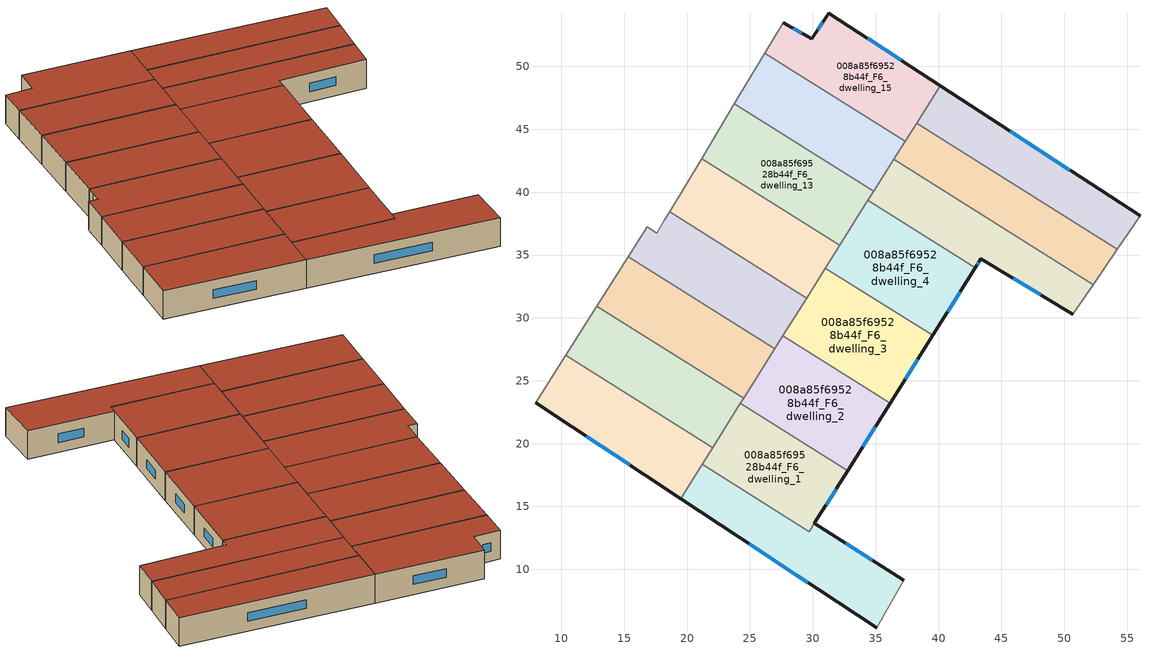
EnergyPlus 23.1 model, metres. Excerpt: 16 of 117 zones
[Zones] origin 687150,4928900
008a85f69528b44f_F6_dwelling_0
 floor to 008a85f69528b44f_F5_dwelling_0 (EU_floor_Construction): 30.13,13.66 37.23,9.14 35.07,5.34 19.48,15.63 21.2,18.37 29.72,13.01 z18
 wall outside (EU_wall_Construction): 19.48,15.63 35.07,5.34 / 37.23,9.14 30.13,13.66 z18:21
 wall adiabatic (EU_wall_Construction): 35.07,5.34 37.23,9.14 z18:21
 wall to 008a85f69528b44f_F6_dwelling_1 (EU_wall_Construction): 30.13,13.66 29.72,13.01 21.2,18.37 z18:21
 wall to 008a85f69528b44f_F6_dwelling_8 (EU_wall_Construction): 21.2,18.37 19.48,15.63 z18:21
 window (EU_Window_Construction): 24.95,12.02 29.61,8.95 / 34.74,10.72 32.62,12.07 z19.05:19.95
 roof outside (EU_roof_Construction): 35.07,5.34 37.23,9.14 30.13,13.66 29.72,13.01 21.2,18.37 19.48,15.63 z21
008a85f69528b44f_F6_dwelling_1
 floor to 008a85f69528b44f_F5_dwelling_1 (EU_floor_Construction): 32.77,17.86 29.72,13.01 21.2,18.37 24.25,23.21 z18
 wall outside (EU_wall_Construction): 30.13,13.66 32.77,17.86 z18:21
 wall to 008a85f69528b44f_F6_dwelling_2 (EU_wall_Construction): 32.77,17.86 24.25,23.21 z18:21
 wall to 008a85f69528b44f_F6_dwelling_9 (EU_wall_Construction): 24.25,23.21 22.03,19.68 z18:21
 wall to 008a85f69528b44f_F6_dwelling_8 (EU_wall_Construction): 22.03,19.68 21.2,18.37 z18:21
 window (EU_Window_Construction): 31.06,15.13 31.85,16.38 z19.05:19.95
 roof outside (EU_roof_Construction): 29.72,13.01 32.77,17.86 24.25,23.21 21.2,18.37 z21
008a85f69528b44f_F6_dwelling_10
 floor to 008a85f69528b44f_F5_dwelling_10 (EU_floor_Construction): 26.96,27.53 24.49,23.61 12.82,30.94 15.31,34.86 z18
 wall to 008a85f69528b44f_F6_dwelling_11 (EU_wall_Construction): 26.96,27.53 15.31,34.86 z18:21
 wall to 008a85f69528b44f_F6_dwelling_9 (EU_wall_Construction): 12.82,30.94 24.49,23.61 z18:21
 wall adiabatic (EU_wall_Construction): 15.31,34.86 12.82,30.94 z18:21
 wall to 008a85f69528b44f_F6_dwelling_2 (EU_wall_Construction): 24.49,23.61 26.96,27.53 z18:21
 roof outside (EU_roof_Construction): 24.49,23.61 26.96,27.53 15.31,34.86 12.82,30.94 z21
008a85f69528b44f_F6_dwelling_11
 floor to 008a85f69528b44f_F5_dwelling_11 (EU_floor_Construction): 29.5,31.58 26.96,27.53 15.31,34.86 16.82,37.25 17.57,36.75 18.19,37.75 18.6,38.43 z18
 wall adiabatic (EU_wall_Construction): 18.6,38.43 18.19,37.75 17.57,36.75 16.82,37.25 15.31,34.86 z18:21
 wall to 008a85f69528b44f_F6_dwelling_12 (EU_wall_Construction): 29.5,31.58 18.6,38.43 z18:21
 wall to 008a85f69528b44f_F6_dwelling_3 (EU_wall_Construction): 27.63,28.59 29.5,31.58 z18:21
 wall to 008a85f69528b44f_F6_dwelling_2 (EU_wall_Construction): 26.96,27.53 27.63,28.59 z18:21
 roof outside (EU_roof_Construction): 26.96,27.53 29.5,31.58 18.6,38.43 18.19,37.75 17.57,36.75 16.82,37.25 15.31,34.86 z21
008a85f69528b44f_F6_dwelling_12
 floor to 008a85f69528b44f_F5_dwelling_12 (EU_floor_Construction): 32.14,35.76 29.5,31.58 18.6,38.43 21.15,42.67 z18
 wall to 008a85f69528b44f_F6_dwelling_13 (EU_wall_Construction): 32.14,35.76 21.15,42.67 z18:21
 wall adiabatic (EU_wall_Construction): 21.15,42.67 18.6,38.43 z18:21
 wall to 008a85f69528b44f_F6_dwelling_4 (EU_wall_Construction): 31.01,33.96 32.14,35.76 z18:21
 wall to 008a85f69528b44f_F6_dwelling_3 (EU_wall_Construction): 29.5,31.57 31.01,33.96 z18:21
 roof outside (EU_roof_Construction): 29.5,31.58 32.14,35.76 21.15,42.67 18.6,38.43 z21
008a85f69528b44f_F6_dwelling_13
 floor to 008a85f69528b44f_F5_dwelling_13 (EU_floor_Construction): 34.84,40.06 32.14,35.76 21.15,42.67 23.76,47.02 z18
 wall to 008a85f69528b44f_F6_dwelling_14 (EU_wall_Construction): 34.84,40.06 23.76,47.02 z18:21
 wall adiabatic (EU_wall_Construction): 23.76,47.02 21.15,42.67 z18:21
 wall to 008a85f69528b44f_F6_dwelling_5 (EU_wall_Construction): 34.38,39.34 34.84,40.06 z18:21
 wall to 008a85f69528b44f_F6_dwelling_4 (EU_wall_Construction): 32.14,35.76 34.38,39.34 z18:21
 roof outside (EU_roof_Construction): 32.14,35.76 34.84,40.06 23.76,47.02 21.15,42.67 z21
008a85f69528b44f_F6_dwelling_14
 floor to 008a85f69528b44f_F5_dwelling_14 (EU_floor_Construction): 37.34,44.04 34.84,40.06 23.76,47.02 26.18,51.05 z18
 wall to 008a85f69528b44f_F6_dwelling_15 (EU_wall_Construction): 37.34,44.04 26.18,51.05 z18:21
 wall adiabatic (EU_wall_Construction): 26.18,51.05 23.76,47.02 z18:21
 wall to 008a85f69528b44f_F6_dwelling_6 (EU_wall_Construction): 36.44,42.6 37.34,44.04 z18:21
 wall to 008a85f69528b44f_F6_dwelling_5 (EU_wall_Construction): 34.84,40.06 36.44,42.6 z18:21
 roof outside (EU_roof_Construction): 34.84,40.06 37.34,44.04 26.18,51.05 23.76,47.02 z21
008a85f69528b44f_F6_dwelling_15
 floor to 008a85f69528b44f_F5_dwelling_15 (EU_floor_Construction): 40.13,48.47 37.34,44.04 26.18,51.05 27.65,53.49 29.94,52.19 31.26,54.25 z18
 wall outside (EU_wall_Construction): 40.13,48.47 31.26,54.25 29.94,52.19 27.65,53.49 z18:21
 wall adiabatic (EU_wall_Construction): 27.65,53.49 26.18,51.05 z18:21
 wall to 008a85f69528b44f_F6_dwelling_7 (EU_wall_Construction): 38.25,45.48 40.13,48.47 z18:21
 wall to 008a85f69528b44f_F6_dwelling_6 (EU_wall_Construction): 37.34,44.04 38.25,45.48 z18:21
 window (EU_Window_Construction): 29.13,52.64 28.45,53.03 / 30.79,53.52 30.4,52.91 / 37.02,50.5 34.37,52.22 z19.05:19.95
 roof outside (EU_roof_Construction): 37.34,44.04 40.13,48.47 31.26,54.25 29.94,52.19 27.65,53.49 26.18,51.05 z21
008a85f69528b44f_F6_dwelling_2
 floor to 008a85f69528b44f_F5_dwelling_2 (EU_floor_Construction): 36.15,23.23 32.77,17.86 24.25,23.21 27.63,28.59 z18
 wall outside (EU_wall_Construction): 32.77,17.86 36.15,23.23 z18:21
 wall to 008a85f69528b44f_F6_dwelling_3 (EU_wall_Construction): 36.15,23.23 27.63,28.59 z18:21
 wall to 008a85f69528b44f_F6_dwelling_9 (EU_wall_Construction): 24.49,23.61 24.25,23.21 z18:21
 window (EU_Window_Construction): 33.96,19.74 34.97,21.34 z19.05:19.95
 roof outside (EU_roof_Construction): 32.77,17.86 36.15,23.23 27.63,28.59 24.25,23.21 z21
008a85f69528b44f_F6_dwelling_3
 floor to 008a85f69528b44f_F5_dwelling_3 (EU_floor_Construction): 39.53,28.6 36.15,23.23 27.63,28.59 31.01,33.96 z18
 wall outside (EU_wall_Construction): 36.15,23.23 39.53,28.6 z18:21
 wall to 008a85f69528b44f_F6_dwelling_4 (EU_wall_Construction): 39.53,28.6 31.01,33.96 z18:21
 window (EU_Window_Construction): 37.34,25.11 38.35,26.72 z19.05:19.95
 roof outside (EU_roof_Construction): 36.15,23.23 39.53,28.6 31.01,33.96 27.63,28.59 z21
008a85f69528b44f_F6_dwelling_4
 floor to 008a85f69528b44f_F5_dwelling_4 (EU_floor_Construction): 42.91,33.98 39.53,28.6 31.01,33.96 34.38,39.34 z18
 wall outside (EU_wall_Construction): 39.53,28.6 42.91,33.98 z18:21
 wall to 008a85f69528b44f_F6_dwelling_5 (EU_wall_Construction): 42.91,33.98 34.38,39.34 z18:21
 window (EU_Window_Construction): 40.72,30.49 41.73,32.09 z19.05:19.95
 roof outside (EU_roof_Construction): 39.53,28.6 42.91,33.98 34.38,39.34 31.01,33.96 z21
008a85f69528b44f_F6_dwelling_5
 floor to 008a85f69528b44f_F5_dwelling_5 (EU_floor_Construction): 52.29,32.64 50.69,30.3 43.36,34.7 42.91,33.98 34.38,39.34 36.44,42.6 z18
 wall outside (EU_wall_Construction): 42.91,33.98 43.36,34.7 50.69,30.3 z18:21
 wall to 008a85f69528b44f_F6_dwelling_6 (EU_wall_Construction): 52.29,32.64 36.44,42.6 z18:21
 wall adiabatic (EU_wall_Construction): 50.69,30.3 52.29,32.64 z18:21
 window (EU_Window_Construction): 45.93,33.15 48.12,31.84 / 43.07,34.23 43.21,34.44 z19.05:19.95
 roof outside (EU_roof_Construction): 50.69,30.3 52.29,32.64 36.44,42.6 34.38,39.34 42.91,33.98 43.36,34.7 z21
008a85f69528b44f_F6_dwelling_6
 floor to 008a85f69528b44f_F5_dwelling_6 (EU_floor_Construction): 54.2,35.45 52.29,32.64 36.44,42.6 38.25,45.48 z18
 wall to 008a85f69528b44f_F6_dwelling_7 (EU_wall_Construction): 54.2,35.45 38.25,45.48 z18:21
 wall adiabatic (EU_wall_Construction): 52.29,32.64 54.2,35.45 z18:21
 roof outside (EU_roof_Construction): 52.29,32.64 54.2,35.45 38.25,45.48 36.44,42.6 z21
008a85f69528b44f_F6_dwelling_7
 floor to 008a85f69528b44f_F5_dwelling_7 (EU_floor_Construction): 56.02,38.13 54.2,35.45 38.25,45.48 40.13,48.47 z18
 wall outside (EU_wall_Construction): 56.02,38.13 40.13,48.47 z18:21
 wall adiabatic (EU_wall_Construction): 54.2,35.45 56.02,38.13 z18:21
 window (EU_Window_Construction): 50.45,41.75 45.7,44.85 z19.05:19.95
 roof outside (EU_roof_Construction): 54.2,35.45 56.02,38.13 40.13,48.47 38.25,45.48 z21
008a85f69528b44f_F6_dwelling_8
 floor to 008a85f69528b44f_F5_dwelling_8 (EU_floor_Construction): 22.03,19.68 19.48,15.63 7.94,23.25 10.34,27.03 z18
 wall outside (EU_wall_Construction): 7.94,23.25 19.48,15.63 z18:21
 wall to 008a85f69528b44f_F6_dwelling_9 (EU_wall_Construction): 22.03,19.68 10.34,27.03 z18:21
 wall adiabatic (EU_wall_Construction): 10.34,27.03 7.94,23.25 z18:21
 window (EU_Window_Construction): 11.99,20.58 15.44,18.3 z19.05:19.95
 roof outside (EU_roof_Construction): 19.48,15.63 22.03,19.68 10.34,27.03 7.94,23.25 z21
008a85f69528b44f_F6_dwelling_9
 floor to 008a85f69528b44f_F5_dwelling_9 (EU_floor_Construction): 24.49,23.61 22.03,19.68 10.34,27.03 12.82,30.94 z18
 wall adiabatic (EU_wall_Construction): 12.82,30.94 10.34,27.03 z18:21
 roof outside (EU_roof_Construction): 22.03,19.68 24.49,23.61 12.82,30.94 10.34,27.03 z21
[Building]
EU S2 Campaign: North Axis=0; Terrain=City; Solar Distribution=FullExterior
[Site:Location]
Bologna: Latitude=44.5; Longitude=11.25; Time Zone=1; Elevation=37
[SizingPeriod:WeatherFileDays]
AnnualSizingPeriod: Begin Month=1; Begin Day of Month=1; End Month=12; End Day of Month=31; Day of Week for Start Day=Monday; Use Weather File Daylight Saving Period=No; Use Weather File Rain and Snow Indicators=No
[MATERIAL]
EU_InternalMass_Material: Roughness=MediumRough; Thickness=0.1; Conductivity=1; Density=1800; Specific Heat=900; Thermal Absorptance=0.9; Solar Absorptance=0.7; Visible Absorptance=0.7
[MATERIAL:NOMASS] Roughness=MediumRough; Thermal Absorptance=0.9; Solar Absorptance=0.7; Visible Absorptance=0.7
Name | Thermal Resistance
EU_wall_NoMass | 0.890213
EU_roof_NoMass | 0.636128
EU_floor_NoMass | 0.79516
[WINDOWMATERIAL:SIMPLEGLAZINGSYSTEM]
EU_Window_SimpleGlazing: UFactor=4.49146; Solar Heat Gain Coefficient=0.85; Visible Transmittance=0.85
[CONSTRUCTION]
EU_wall_Construction: EU_wall_NoMass
EU_roof_Construction: EU_roof_NoMass
EU_floor_Construction: EU_floor_NoMass
EU_Window_Construction: EU_Window_SimpleGlazing
EU_InternalMass_Construction: EU_InternalMass_Material
[ZONE] Type=1; Multiplier=1; Ceiling Height=autocalculate; Floor Area=autocalculate; Part of Total Floor Area=Yes
Name | Volume
008a85f69528b44f_F6_dwelling_0 | 210.62
008a85f69528b44f_F6_dwelling_1 | 172.94
008a85f69528b44f_F6_dwelling_10 | 191.761
008a85f69528b44f_F6_dwelling_11 | 191.826
008a85f69528b44f_F6_dwelling_12 | 191.795
008a85f69528b44f_F6_dwelling_13 | 198.333
008a85f69528b44f_F6_dwelling_14 | 185.273
008a85f69528b44f_F6_dwelling_15 | 191.802
008a85f69528b44f_F6_dwelling_2 | 191.788
008a85f69528b44f_F6_dwelling_3 | 191.806
008a85f69528b44f_F6_dwelling_4 | 191.773
008a85f69528b44f_F6_dwelling_5 | 191.841
008a85f69528b44f_F6_dwelling_6 | 191.783
008a85f69528b44f_F6_dwelling_7 | 191.81
008a85f69528b44f_F6_dwelling_8 | 191.828
008a85f69528b44f_F6_dwelling_9 | 191.807
[INTERNALMASS] Construction=EU_InternalMass_Construction
Name | Zone or ZoneList | Surface Area
008a85f69528b44f_F6_dwelling_0_EU_InternalMass | 008a85f69528b44f_F6_dwelling_0 | 70.2125
008a85f69528b44f_F6_dwelling_1_EU_InternalMass | 008a85f69528b44f_F6_dwelling_1 | 57.6494
008a85f69528b44f_F6_dwelling_2_EU_InternalMass | 008a85f69528b44f_F6_dwelling_2 | 63.9327
008a85f69528b44f_F6_dwelling_3_EU_InternalMass | 008a85f69528b44f_F6_dwelling_3 | 63.9387
008a85f69528b44f_F6_dwelling_4_EU_InternalMass | 008a85f69528b44f_F6_dwelling_4 | 63.9216
008a85f69528b44f_F6_dwelling_5_EU_InternalMass | 008a85f69528b44f_F6_dwelling_5 | 63.9429
008a85f69528b44f_F6_dwelling_6_EU_InternalMass | 008a85f69528b44f_F6_dwelling_6 | 63.928
008a85f69528b44f_F6_dwelling_7_EU_InternalMass | 008a85f69528b44f_F6_dwelling_7 | 63.9367
008a85f69528b44f_F6_dwelling_8_EU_InternalMass | 008a85f69528b44f_F6_dwelling_8 | 63.938
008a85f69528b44f_F6_dwelling_9_EU_InternalMass | 008a85f69528b44f_F6_dwelling_9 | 63.9358
008a85f69528b44f_F6_dwelling_10_EU_InternalMass | 008a85f69528b44f_F6_dwelling_10 | 63.9207
008a85f69528b44f_F6_dwelling_11_EU_InternalMass | 008a85f69528b44f_F6_dwelling_11 | 63.9432
008a85f69528b44f_F6_dwelling_12_EU_InternalMass | 008a85f69528b44f_F6_dwelling_12 | 63.9317
008a85f69528b44f_F6_dwelling_13_EU_InternalMass | 008a85f69528b44f_F6_dwelling_13 | 66.1106
008a85f69528b44f_F6_dwelling_14_EU_InternalMass | 008a85f69528b44f_F6_dwelling_14 | 61.7576
008a85f69528b44f_F6_dwelling_15_EU_InternalMass | 008a85f69528b44f_F6_dwelling_15 | 63.9338
[OTHEREQUIPMENT] Fuel Type=Electricity; Design Level Calculation Method=Watts/Area; Power per Zone Floor Area=1; Fraction Latent=0; Fraction Radiant=0; Fraction Lost=0; Carbon Dioxide Generation Rate=0; EndUse Subcategory=EU_Step8_InternalGains
Name | Zone or ZoneList or Space or SpaceList | Schedule
EU_Step8_InternalGain_008a85f69528b44f_F6_dwelling_0_f000 | 008a85f69528b44f_F6_dwelling_0 | EU_Step8_GainSchedule_008a85f69528b44f_F6_dwelling_0_f000
EU_Step8_InternalGain_008a85f69528b44f_F6_dwelling_1_f000 | 008a85f69528b44f_F6_dwelling_1 | EU_Step8_GainSchedule_008a85f69528b44f_F6_dwelling_1_f000
EU_Step8_InternalGain_008a85f69528b44f_F6_dwelling_2_f000 | 008a85f69528b44f_F6_dwelling_2 | EU_Step8_GainSchedule_008a85f69528b44f_F6_dwelling_2_f000
EU_Step8_InternalGain_008a85f69528b44f_F6_dwelling_3_f000 | 008a85f69528b44f_F6_dwelling_3 | EU_Step8_GainSchedule_008a85f69528b44f_F6_dwelling_3_f000
EU_Step8_InternalGain_008a85f69528b44f_F6_dwelling_4_f000 | 008a85f69528b44f_F6_dwelling_4 | EU_Step8_GainSchedule_008a85f69528b44f_F6_dwelling_4_f000
EU_Step8_InternalGain_008a85f69528b44f_F6_dwelling_5_f000 | 008a85f69528b44f_F6_dwelling_5 | EU_Step8_GainSchedule_008a85f69528b44f_F6_dwelling_5_f000
EU_Step8_InternalGain_008a85f69528b44f_F6_dwelling_6_f000 | 008a85f69528b44f_F6_dwelling_6 | EU_Step8_GainSchedule_008a85f69528b44f_F6_dwelling_6_f000
EU_Step8_InternalGain_008a85f69528b44f_F6_dwelling_7_f000 | 008a85f69528b44f_F6_dwelling_7 | EU_Step8_GainSchedule_008a85f69528b44f_F6_dwelling_7_f000
EU_Step8_InternalGain_008a85f69528b44f_F6_dwelling_8_f000 | 008a85f69528b44f_F6_dwelling_8 | EU_Step8_GainSchedule_008a85f69528b44f_F6_dwelling_8_f000
EU_Step8_InternalGain_008a85f69528b44f_F6_dwelling_9_f000 | 008a85f69528b44f_F6_dwelling_9 | EU_Step8_GainSchedule_008a85f69528b44f_F6_dwelling_9_f000
EU_Step8_InternalGain_008a85f69528b44f_F6_dwelling_10_f000 | 008a85f69528b44f_F6_dwelling_10 | EU_Step8_GainSchedule_008a85f69528b44f_F6_dwelling_10_f000
EU_Step8_InternalGain_008a85f69528b44f_F6_dwelling_11_f000 | 008a85f69528b44f_F6_dwelling_11 | EU_Step8_GainSchedule_008a85f69528b44f_F6_dwelling_11_f000
EU_Step8_InternalGain_008a85f69528b44f_F6_dwelling_12_f000 | 008a85f69528b44f_F6_dwelling_12 | EU_Step8_GainSchedule_008a85f69528b44f_F6_dwelling_12_f000
EU_Step8_InternalGain_008a85f69528b44f_F6_dwelling_13_f000 | 008a85f69528b44f_F6_dwelling_13 | EU_Step8_GainSchedule_008a85f69528b44f_F6_dwelling_13_f000
EU_Step8_InternalGain_008a85f69528b44f_F6_dwelling_14_f000 | 008a85f69528b44f_F6_dwelling_14 | EU_Step8_GainSchedule_008a85f69528b44f_F6_dwelling_14_f000
EU_Step8_InternalGain_008a85f69528b44f_F6_dwelling_15_f000 | 008a85f69528b44f_F6_dwelling_15 | EU_Step8_GainSchedule_008a85f69528b44f_F6_dwelling_15_f000
[ZONEVENTILATION:DESIGNFLOWRATE] Schedule=EU_AlwaysOn; Design Flow Rate Calculation Method=AirChanges/Hour; Air Changes per Hour=0.718634; Ventilation Type=Natural; Fan Pressure Rise=0; Fan Total Efficiency=1; Constant Term Coefficient=1; Temperature Term Coefficient=0; Velocity Term Coefficient=0; Velocity Squared Term Coefficient=0; Minimum Indoor Temperature=-100; Maximum Indoor Temperature=100; Delta Temperature=-100; Minimum Outdoor Temperature=-100; Maximum Outdoor Temperature=100; Maximum Wind Speed=40
Name | Zone or ZoneList or Space or SpaceList
EU_ConstantAir_008a85f69528b44f_F6_dwelling_0 | 008a85f69528b44f_F6_dwelling_0
EU_ConstantAir_008a85f69528b44f_F6_dwelling_1 | 008a85f69528b44f_F6_dwelling_1
EU_ConstantAir_008a85f69528b44f_F6_dwelling_2 | 008a85f69528b44f_F6_dwelling_2
EU_ConstantAir_008a85f69528b44f_F6_dwelling_3 | 008a85f69528b44f_F6_dwelling_3
EU_ConstantAir_008a85f69528b44f_F6_dwelling_4 | 008a85f69528b44f_F6_dwelling_4
EU_ConstantAir_008a85f69528b44f_F6_dwelling_5 | 008a85f69528b44f_F6_dwelling_5
EU_ConstantAir_008a85f69528b44f_F6_dwelling_6 | 008a85f69528b44f_F6_dwelling_6
EU_ConstantAir_008a85f69528b44f_F6_dwelling_7 | 008a85f69528b44f_F6_dwelling_7
EU_ConstantAir_008a85f69528b44f_F6_dwelling_8 | 008a85f69528b44f_F6_dwelling_8
EU_ConstantAir_008a85f69528b44f_F6_dwelling_9 | 008a85f69528b44f_F6_dwelling_9
EU_ConstantAir_008a85f69528b44f_F6_dwelling_10 | 008a85f69528b44f_F6_dwelling_10
EU_ConstantAir_008a85f69528b44f_F6_dwelling_11 | 008a85f69528b44f_F6_dwelling_11
EU_ConstantAir_008a85f69528b44f_F6_dwelling_12 | 008a85f69528b44f_F6_dwelling_12
EU_ConstantAir_008a85f69528b44f_F6_dwelling_13 | 008a85f69528b44f_F6_dwelling_13
EU_ConstantAir_008a85f69528b44f_F6_dwelling_14 | 008a85f69528b44f_F6_dwelling_14
EU_ConstantAir_008a85f69528b44f_F6_dwelling_15 | 008a85f69528b44f_F6_dwelling_15
[HVACTEMPLATE:THERMOSTAT] Constant Heating Setpoint=20; Constant Cooling Setpoint=50
EU_HeatOnly_008a85f69528b44f_F0_dwelling_5; EU_HeatOnly_008a85f69528b44f_F0_dwelling_6; EU_HeatOnly_008a85f69528b44f_F0_dwelling_7; EU_HeatOnly_008a85f69528b44f_F0_dwelling_8; EU_HeatOnly_008a85f69528b44f_F0_dwelling_9; EU_HeatOnly_008a85f69528b44f_F0_dwelling_10; EU_HeatOnly_008a85f69528b44f_F0_dwelling_11; EU_HeatOnly_008a85f69528b44f_F0_dwelling_12; EU_HeatOnly_008a85f69528b44f_F0_dwelling_13; EU_HeatOnly_008a85f69528b44f_F0_dwelling_14; EU_HeatOnly_008a85f69528b44f_F0_dwelling_15; EU_HeatOnly_008a85f69528b44f_F0_dwelling_16; EU_HeatOnly_008a85f69528b44f_F1_dwelling_0; EU_HeatOnly_008a85f69528b44f_F1_dwelling_1; EU_HeatOnly_008a85f69528b44f_F1_dwelling_2; EU_HeatOnly_008a85f69528b44f_F1_dwelling_3; EU_HeatOnly_008a85f69528b44f_F1_dwelling_4; EU_HeatOnly_008a85f69528b44f_F1_dwelling_5; EU_HeatOnly_008a85f69528b44f_F1_dwelling_6; EU_HeatOnly_008a85f69528b44f_F1_dwelling_7; EU_HeatOnly_008a85f69528b44f_F1_dwelling_8; EU_HeatOnly_008a85f69528b44f_F1_dwelling_9; EU_HeatOnly_008a85f69528b44f_F1_dwelling_10; EU_HeatOnly_008a85f69528b44f_F1_dwelling_11; EU_HeatOnly_008a85f69528b44f_F1_dwelling_12; EU_HeatOnly_008a85f69528b44f_F1_dwelling_13; EU_HeatOnly_008a85f69528b44f_F1_dwelling_14; EU_HeatOnly_008a85f69528b44f_F1_dwelling_15; EU_HeatOnly_008a85f69528b44f_F1_dwelling_16; EU_HeatOnly_008a85f69528b44f_F2_dwelling_0; EU_HeatOnly_008a85f69528b44f_F2_dwelling_1; EU_HeatOnly_008a85f69528b44f_F2_dwelling_2; EU_HeatOnly_008a85f69528b44f_F2_dwelling_3; EU_HeatOnly_008a85f69528b44f_F2_dwelling_4; EU_HeatOnly_008a85f69528b44f_F2_dwelling_5; EU_HeatOnly_008a85f69528b44f_F2_dwelling_6; EU_HeatOnly_008a85f69528b44f_F2_dwelling_7; EU_HeatOnly_008a85f69528b44f_F2_dwelling_8; EU_HeatOnly_008a85f69528b44f_F2_dwelling_9; EU_HeatOnly_008a85f69528b44f_F2_dwelling_10; EU_HeatOnly_008a85f69528b44f_F2_dwelling_11; EU_HeatOnly_008a85f69528b44f_F2_dwelling_12; EU_HeatOnly_008a85f69528b44f_F2_dwelling_13; EU_HeatOnly_008a85f69528b44f_F2_dwelling_14; EU_HeatOnly_008a85f69528b44f_F2_dwelling_15; EU_HeatOnly_008a85f69528b44f_F2_dwelling_16; EU_HeatOnly_008a85f69528b44f_F3_dwelling_0; EU_HeatOnly_008a85f69528b44f_F3_dwelling_1; EU_HeatOnly_008a85f69528b44f_F3_dwelling_2; EU_HeatOnly_008a85f69528b44f_F3_dwelling_3; EU_HeatOnly_008a85f69528b44f_F3_dwelling_4; EU_HeatOnly_008a85f69528b44f_F3_dwelling_5; EU_HeatOnly_008a85f69528b44f_F3_dwelling_6; EU_HeatOnly_008a85f69528b44f_F3_dwelling_7; EU_HeatOnly_008a85f69528b44f_F3_dwelling_8; EU_HeatOnly_008a85f69528b44f_F3_dwelling_9; EU_HeatOnly_008a85f69528b44f_F3_dwelling_10; EU_HeatOnly_008a85f69528b44f_F3_dwelling_11; EU_HeatOnly_008a85f69528b44f_F3_dwelling_12; EU_HeatOnly_008a85f69528b44f_F3_dwelling_13; EU_HeatOnly_008a85f69528b44f_F3_dwelling_14; EU_HeatOnly_008a85f69528b44f_F3_dwelling_15; EU_HeatOnly_008a85f69528b44f_F3_dwelling_16; EU_HeatOnly_008a85f69528b44f_F4_dwelling_0; EU_HeatOnly_008a85f69528b44f_F4_dwelling_1; EU_HeatOnly_008a85f69528b44f_F4_dwelling_2; EU_HeatOnly_008a85f69528b44f_F4_dwelling_3; EU_HeatOnly_008a85f69528b44f_F4_dwelling_4; EU_HeatOnly_008a85f69528b44f_F4_dwelling_5; EU_HeatOnly_008a85f69528b44f_F4_dwelling_6; EU_HeatOnly_008a85f69528b44f_F4_dwelling_7; EU_HeatOnly_008a85f69528b44f_F4_dwelling_8; EU_HeatOnly_008a85f69528b44f_F4_dwelling_9; EU_HeatOnly_008a85f69528b44f_F4_dwelling_10; EU_HeatOnly_008a85f69528b44f_F4_dwelling_11; EU_HeatOnly_008a85f69528b44f_F4_dwelling_12; EU_HeatOnly_008a85f69528b44f_F4_dwelling_13; EU_HeatOnly_008a85f69528b44f_F4_dwelling_14; EU_HeatOnly_008a85f69528b44f_F4_dwelling_15; EU_HeatOnly_008a85f69528b44f_F4_dwelling_16; EU_HeatOnly_008a85f69528b44f_F5_dwelling_0; EU_HeatOnly_008a85f69528b44f_F5_dwelling_1; EU_HeatOnly_008a85f69528b44f_F5_dwelling_2; EU_HeatOnly_008a85f69528b44f_F5_dwelling_3; EU_HeatOnly_008a85f69528b44f_F5_dwelling_4; EU_HeatOnly_008a85f69528b44f_F5_dwelling_5; EU_HeatOnly_008a85f69528b44f_F5_dwelling_6; EU_HeatOnly_008a85f69528b44f_F5_dwelling_7; EU_HeatOnly_008a85f69528b44f_F5_dwelling_8; EU_HeatOnly_008a85f69528b44f_F5_dwelling_9; EU_HeatOnly_008a85f69528b44f_F5_dwelling_10; EU_HeatOnly_008a85f69528b44f_F5_dwelling_11; EU_HeatOnly_008a85f69528b44f_F5_dwelling_12; EU_HeatOnly_008a85f69528b44f_F5_dwelling_13; EU_HeatOnly_008a85f69528b44f_F5_dwelling_14; EU_HeatOnly_008a85f69528b44f_F5_dwelling_15; EU_HeatOnly_008a85f69528b44f_F6_dwelling_0; EU_HeatOnly_008a85f69528b44f_F6_dwelling_1; EU_HeatOnly_008a85f69528b44f_F6_dwelling_2; EU_HeatOnly_008a85f69528b44f_F6_dwelling_3; EU_HeatOnly_008a85f69528b44f_F6_dwelling_4; EU_HeatOnly_008a85f69528b44f_F6_dwelling_5; EU_HeatOnly_008a85f69528b44f_F6_dwelling_6; EU_HeatOnly_008a85f69528b44f_F6_dwelling_7; EU_HeatOnly_008a85f69528b44f_F6_dwelling_8; EU_HeatOnly_008a85f69528b44f_F6_dwelling_9; EU_HeatOnly_008a85f69528b44f_F6_dwelling_10; EU_HeatOnly_008a85f69528b44f_F6_dwelling_11; EU_HeatOnly_008a85f69528b44f_F6_dwelling_12; EU_HeatOnly_008a85f69528b44f_F6_dwelling_13; EU_HeatOnly_008a85f69528b44f_F6_dwelling_14; EU_HeatOnly_008a85f69528b44f_F6_dwelling_15
[HVACTEMPLATE:ZONE:IDEALLOADSAIRSYSTEM] System Availability Schedule=EU_AlwaysOn; Maximum Heating Supply Air Temperature=50; Minimum Cooling Supply Air Temperature=13; Maximum Heating Supply Air Humidity Ratio=0.0156; Minimum Cooling Supply Air Humidity Ratio=0.0077; Heating Limit=NoLimit; Cooling Limit=NoLimit; Heating Availability Schedule=EU_AlwaysOn; Cooling Availability Schedule=EU_CoolingOff; Dehumidification Control Type=ConstantSensibleHeatRatio; Cooling Sensible Heat Ratio=0.7; Dehumidification Setpoint=60; Humidification Control Type=None; Humidification Setpoint=30; Outdoor Air Method=None; Outdoor Air Flow Rate per Person=0.00944; Outdoor Air Flow Rate per Zone Floor Area=0; Outdoor Air Flow Rate per Zone=0; Demand Controlled Ventilation Type=None; Outdoor Air Economizer Type=NoEconomizer; Heat Recovery Type=None; Sensible Heat Recovery Effectiveness=0.7; Latent Heat Recovery Effectiveness=0.65
Name | Template Thermostat
008a85f69528b44f_F6_dwelling_0 | EU_HeatOnly_008a85f69528b44f_F6_dwelling_0
008a85f69528b44f_F6_dwelling_1 | EU_HeatOnly_008a85f69528b44f_F6_dwelling_1
008a85f69528b44f_F6_dwelling_2 | EU_HeatOnly_008a85f69528b44f_F6_dwelling_2
008a85f69528b44f_F6_dwelling_3 | EU_HeatOnly_008a85f69528b44f_F6_dwelling_3
008a85f69528b44f_F6_dwelling_4 | EU_HeatOnly_008a85f69528b44f_F6_dwelling_4
008a85f69528b44f_F6_dwelling_5 | EU_HeatOnly_008a85f69528b44f_F6_dwelling_5
008a85f69528b44f_F6_dwelling_6 | EU_HeatOnly_008a85f69528b44f_F6_dwelling_6
008a85f69528b44f_F6_dwelling_7 | EU_HeatOnly_008a85f69528b44f_F6_dwelling_7
008a85f69528b44f_F6_dwelling_8 | EU_HeatOnly_008a85f69528b44f_F6_dwelling_8
008a85f69528b44f_F6_dwelling_9 | EU_HeatOnly_008a85f69528b44f_F6_dwelling_9
008a85f69528b44f_F6_dwelling_10 | EU_HeatOnly_008a85f69528b44f_F6_dwelling_10
008a85f69528b44f_F6_dwelling_11 | EU_HeatOnly_008a85f69528b44f_F6_dwelling_11
008a85f69528b44f_F6_dwelling_12 | EU_HeatOnly_008a85f69528b44f_F6_dwelling_12
008a85f69528b44f_F6_dwelling_13 | EU_HeatOnly_008a85f69528b44f_F6_dwelling_13
008a85f69528b44f_F6_dwelling_14 | EU_HeatOnly_008a85f69528b44f_F6_dwelling_14
008a85f69528b44f_F6_dwelling_15 | EU_HeatOnly_008a85f69528b44f_F6_dwelling_15
[SIZING:ZONE] Zone Cooling Design Supply Air Temperature Input Method=SupplyAirTemperature; Zone Cooling Design Supply Air Temperature=13; Zone Heating Design Supply Air Temperature Input Method=SupplyAirTemperature; Zone Heating Design Supply Air Temperature=50; Zone Cooling Design Supply Air Humidity Ratio=0.008; Zone Heating Design Supply Air Humidity Ratio=0.008; Cooling Design Air Flow Method=DesignDay; Cooling Design Air Flow Rate=0; Cooling Minimum Air Flow per Zone Floor Area=0.000762; Cooling Minimum Air Flow=0; Cooling Minimum Air Flow Fraction=0.2; Heating Design Air Flow Method=DesignDay; Heating Design Air Flow Rate=0; Heating Maximum Air Flow per Zone Floor Area=0.002032; Heating Maximum Air Flow=0.141576; Heating Maximum Air Flow Fraction=0.3; Account for Dedicated Outdoor Air System=No; Dedicated Outdoor Air System Control Strategy=NeutralSupplyAir; Dedicated Outdoor Air Low Setpoint Temperature for Design=autosize; Dedicated Outdoor Air High Setpoint Temperature for Design=autosize; Zone Load Sizing Method=Sensible Load Only No Latent Load; Zone Latent Cooling Design Supply Air Humidity Ratio Input Method=HumidityRatioDifference; Zone Cooling Design Supply Air Humidity Ratio Difference=0.005; Zone Latent Heating Design Supply Air Humidity Ratio Input Method=HumidityRatioDifference; Zone Humidification Design Supply Air Humidity Ratio Difference=0.005
008a85f69528b44f_F6_dwelling_0; 008a85f69528b44f_F6_dwelling_1; 008a85f69528b44f_F6_dwelling_2; 008a85f69528b44f_F6_dwelling_3; 008a85f69528b44f_F6_dwelling_4; 008a85f69528b44f_F6_dwelling_5; 008a85f69528b44f_F6_dwelling_6; 008a85f69528b44f_F6_dwelling_7; 008a85f69528b44f_F6_dwelling_8; 008a85f69528b44f_F6_dwelling_9; 008a85f69528b44f_F6_dwelling_10; 008a85f69528b44f_F6_dwelling_11; 008a85f69528b44f_F6_dwelling_12; 008a85f69528b44f_F6_dwelling_13; 008a85f69528b44f_F6_dwelling_14; 008a85f69528b44f_F6_dwelling_15
[SCHEDULE:CONSTANT]
Name | Hourly Value
EU_AlwaysOn | 1
EU_CoolingOff | 0
[SCHEDULE:FILE] Column Number=1; Rows to Skip at Top=0; Number of Hours of Data=8760; Column Separator=Comma; Interpolate to Timestep=No; Minutes per Item=60; Adjust Schedule for Daylight Savings=Yes
Name | File
EU_Step8_GainSchedule_008a85f69528b44f_F6_dwelling_0_f000 | ../../schedules/008a85f69528b44f/008a85f69528b44f_F6_dwelling_0_f000_gain.csv
EU_Step8_GainSchedule_008a85f69528b44f_F6_dwelling_1_f000 | ../../schedules/008a85f69528b44f/008a85f69528b44f_F6_dwelling_1_f000_gain.csv
EU_Step8_GainSchedule_008a85f69528b44f_F6_dwelling_2_f000 | ../../schedules/008a85f69528b44f/008a85f69528b44f_F6_dwelling_2_f000_gain.csv
EU_Step8_GainSchedule_008a85f69528b44f_F6_dwelling_3_f000 | ../../schedules/008a85f69528b44f/008a85f69528b44f_F6_dwelling_3_f000_gain.csv
EU_Step8_GainSchedule_008a85f69528b44f_F6_dwelling_4_f000 | ../../schedules/008a85f69528b44f/008a85f69528b44f_F6_dwelling_4_f000_gain.csv
EU_Step8_GainSchedule_008a85f69528b44f_F6_dwelling_5_f000 | ../../schedules/008a85f69528b44f/008a85f69528b44f_F6_dwelling_5_f000_gain.csv
EU_Step8_GainSchedule_008a85f69528b44f_F6_dwelling_6_f000 | ../../schedules/008a85f69528b44f/008a85f69528b44f_F6_dwelling_6_f000_gain.csv
EU_Step8_GainSchedule_008a85f69528b44f_F6_dwelling_7_f000 | ../../schedules/008a85f69528b44f/008a85f69528b44f_F6_dwelling_7_f000_gain.csv
EU_Step8_GainSchedule_008a85f69528b44f_F6_dwelling_8_f000 | ../../schedules/008a85f69528b44f/008a85f69528b44f_F6_dwelling_8_f000_gain.csv
EU_Step8_GainSchedule_008a85f69528b44f_F6_dwelling_9_f000 | ../../schedules/008a85f69528b44f/008a85f69528b44f_F6_dwelling_9_f000_gain.csv
EU_Step8_GainSchedule_008a85f69528b44f_F6_dwelling_10_f000 | ../../schedules/008a85f69528b44f/008a85f69528b44f_F6_dwelling_10_f000_gain.csv
EU_Step8_GainSchedule_008a85f69528b44f_F6_dwelling_11_f000 | ../../schedules/008a85f69528b44f/008a85f69528b44f_F6_dwelling_11_f000_gain.csv
EU_Step8_GainSchedule_008a85f69528b44f_F6_dwelling_12_f000 | ../../schedules/008a85f69528b44f/008a85f69528b44f_F6_dwelling_12_f000_gain.csv
EU_Step8_GainSchedule_008a85f69528b44f_F6_dwelling_13_f000 | ../../schedules/008a85f69528b44f/008a85f69528b44f_F6_dwelling_13_f000_gain.csv
EU_Step8_GainSchedule_008a85f69528b44f_F6_dwelling_14_f000 | ../../schedules/008a85f69528b44f/008a85f69528b44f_F6_dwelling_14_f000_gain.csv
EU_Step8_GainSchedule_008a85f69528b44f_F6_dwelling_15_f000 | ../../schedules/008a85f69528b44f/008a85f69528b44f_F6_dwelling_15_f000_gain.csv
